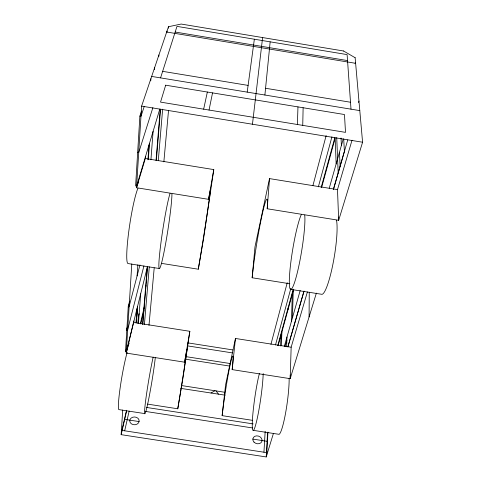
<?xml version="1.0" encoding="UTF-8"?>
<svg xmlns="http://www.w3.org/2000/svg" width="481" height="481" viewBox="0 0 481 481"><rect width="100%" height="100%" fill="white"/><g stroke="black" fill="none" stroke-linecap="round" stroke-linejoin="round"><path stroke-width="0.72" d="M309.079 316.967L309.259 292.22M302.741 125.373L303.126 107.744M307.407 291.931L291.155 347.21L290.187 378.667L232.167 369.612A37.987 1.948 -81.4 0 0 230.279 364.057A37.987 1.948 -81.4 0 0 222.138 415.644L252.555 420.346M292.43 317.839L293.254 290.638M297.396 124.501L297.961 106.896M291.444 321.308L292.352 292.418M286.628 346.771L286.989 336.983M287.993 309.758L288.059 308.068M281.307 345.797L281.926 331.83M280.573 345.959L281.072 334.938M122.691 410.059L121.158 434.668L266.215 456.95L267.58 432.491M266.648 455.525L267.947 432.094M263.943 452.212L265.169 431.379M147.517 266.366L126.335 351.533L125.511 351.407L128.265 306.301L129.593 301.214M141.54 111.153L139.875 116.119L135.612 185.9L136.634 186.063L159.788 109.121M131.788 263.925L126.238 353.084L184.62 362.193A38.035 0.391 -80.9 0 1 185.973 357.136A38.035 0.391 -80.9 0 1 177.766 408.784L147.589 404.112M343.638 51.01L181.181 24.05L168.476 26.72L141.606 106.133L136.532 187.74L208.568 199.332A46.116 0.589 -81 0 1 208.267 206.421A46.116 0.589 -81 0 1 198.292 269.216L161.526 263.378M122.234 428.926L122.138 430.411L266.456 452.597L266.889 451.166M129.173 343.103A38.107 3.265 -80.2 0 0 126.238 353.084L133.934 320.959M137.091 275.932L137.867 264.821M138.396 182.335A46.212 4.96 -81.3 0 0 136.532 187.74L145.304 158.508L145.424 156.86M150.745 80.808L150.896 78.692M136.003 322.637L137.031 308.525L138.306 317.244L137.855 323.226M154.527 69.595L154.678 67.502M147.932 159.806L149.026 144.877M136.333 322.781L137.524 306.541M148.31 159.62L149.513 143.272M138.426 323.436L140.686 293.813M150.926 159.752L153.09 131.385M158.808 56.433L158.922 54.948M267.195 208.766L269.516 178.607L337.494 189.61L338.684 220.274L267.195 208.766A46.044 2.958 -80.8 0 0 262.061 215.067A46.044 2.958 -80.8 0 0 252.164 277.771L289.827 283.754M142.586 324.068L147.228 267.514M156.03 160.492L160.233 109.253M142.815 324.555L147.595 266.522M156.343 160.468L160.564 109.235M166.895 32.486L167.009 31.043M144.426 324.392L149.296 266.865M158.279 160.768L162.638 109.211M148.978 325.378L154.209 267.875M163.853 161.838L168.542 110.317M252.164 277.771L254.99 246.825L269.516 178.607M264.893 95.022L270.154 41.841M232.167 369.612L235.468 338.468L291.155 347.21M222.138 415.644L225.607 384.77L235.468 338.468M252.459 124.236L262.602 37.56M247.198 92.118L254.353 39.22M133.826 322.517L189.845 331.307L182.918 378.132L177.766 408.784M145.304 158.508L213.78 169.589L203.565 238.606L198.292 269.216M184.62 362.193L189.845 331.307M208.568 199.332L213.78 169.589M209.031 110.053L212.542 92.881M203.655 109.169L207.347 92.027M124.675 430.802L129.142 411.123M121.158 434.668L126.665 410.744M121.254 433.183L126.533 410.269M140.242 323.984L144.24 307.263M140.837 323.635L143.975 310.485M138.306 317.244L139.171 313.714M145.599 287.343L146.026 285.612M125.511 351.407L125.872 349.952M143.909 265.939L127.693 329.732L126.84 329.599L127.212 328.15M126.9 328.637L127.273 327.176M126.78 330.561L127.152 329.106M128.325 307.618L129.088 304.714M139.953 264.941L129.142 306.439L128.265 306.301M270.935 344.36L287.235 282.732M312.927 185.582L326.154 135.552M275.505 344.961L290.843 288.39M318.368 186.85L331.938 136.802M277.79 345.472L293.151 289.52M321.176 187.422L334.89 137.458M355.14 63.702L355.531 62.271M278.096 345.749L293.65 289.207M321.657 187.374L335.161 138.269L336.147 163.925M284.361 346.23L300.192 290.5M329.251 188.203L343.23 138.991M285.071 346.597L286.868 340.283M287.885 346.993L304.022 291.143M333.453 189.31L344.39 151.473L343.717 139.021M287.903 346.759L303.974 291.197M333.417 189.412L347.721 139.965M358.543 102.549L358.958 101.112M337.494 189.61L352.014 140.224M266.215 456.95L273.448 433.327M316.378 293.115L290.187 378.667A37.927 4.798 -82.1 0 0 290.241 374.964M355.128 57.666L362.584 142.226L338.684 220.274A45.948 7.263 -80.5 0 0 338.48 217.105M152.886 107.648L138.714 152.597L137.656 152.423M160.558 77.886L176.978 26.383L347.108 54.6L351.004 109.163M144.288 106.349L140.975 116.294L139.875 116.119M211.039 393.019L214.935 390.74M180.784 388.389L225.072 395.166M146.585 407.449L253.132 423.911M145.172 411.369L252.447 427.934M144.673 413.588L118.783 409.59A32.534 2.79 -80.2 0 1 120.37 386.303A32.534 2.79 -80.2 0 1 127.182 352.326M253.445 430.369L279.13 434.337A32.383 4.095 -82.1 0 0 285.69 412.457A32.383 4.095 -82.1 0 0 289.153 378.3M124.687 419.354L139.099 421.578A4.72 3.902 0.9 0 0 132.828 417.201A4.72 3.902 0.9 0 0 131.421 423.857A4.72 3.902 0.9 0 0 139.099 421.578M252.832 439.099L267.087 441.293M187.855 342.875L232.936 349.94M187.289 345.845L232.335 352.892M186.009 356.643L230.489 363.588M185.401 359.163L229.726 366.083M181.728 385.582L224.693 392.255M159.271 268.512L127.916 263.54A39.448 4.233 -81.3 0 1 128.854 230.82A39.448 4.233 -81.3 0 1 137.957 188.251M290.879 289.394L321.933 294.324A39.226 6.199 -80.5 0 0 333.068 263.42A39.226 6.199 -80.5 0 0 336.49 220.196M141.606 106.133L362.584 142.226M162.644 71.344L248.106 85.402M265.56 88.27L350.511 102.243M151.659 76.425L359.794 110.612M175.174 32.041L347.535 60.594M166.685 32.017L355.621 63.312M343.548 50.992L355.128 57.708M216.047 390.909L218.5 394.161M341.023 138.023L341.39 145.466M339.466 152.236L340.103 166.3M336.73 137.62L338.185 172.926M168.476 26.72L168.524 28.193M304.714 215.085A39.262 4.533 -80.6 0 1 296.807 274.669A39.262 4.533 -80.6 0 1 289.652 273.839A39.262 4.533 -80.6 0 1 301.25 214.682M263.197 373.557A32.401 2.994 -81.8 0 1 256.818 420.334A32.401 2.994 -81.8 0 1 252.405 420.292A32.401 2.994 -81.8 0 1 259.385 373.521M171.945 193.879A39.412 2.537 -81.2 0 1 163.672 253.806A39.412 2.537 -81.2 0 1 159.746 252.85A39.412 2.537 -81.2 0 1 170.046 193.416M155.327 357.287A32.51 1.671 -80.5 0 1 147.709 403.842A32.51 1.671 -80.5 0 1 145.28 403.619A32.51 1.671 -80.5 0 1 153.18 357.088M165.668 85.191L160.528 102.116L345.508 132.371L344.474 114.526L165.668 85.191M254.01 442.105A4.702 3.872 19.5 0 0 261.832 441.51A4.702 3.872 19.5 0 0 256.481 435.864A4.702 3.872 19.5 0 0 254.01 442.105"/></g></svg>
